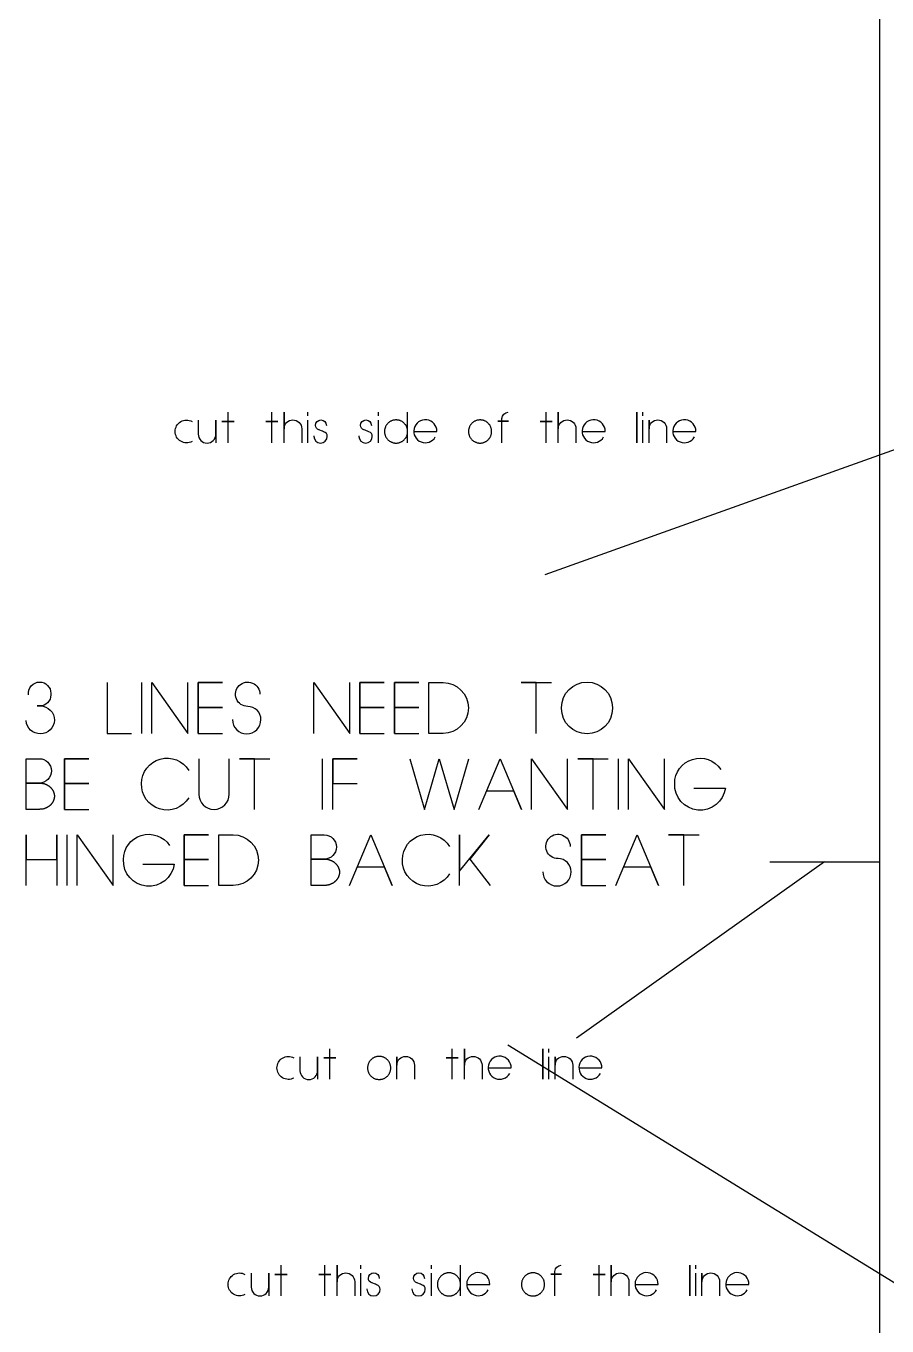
# Model space of a CAD drawing. Extents: x -841 to 6221, y -486 to 2945.
# Drawn here: x -841 to 7, y 352 to 1633 of the extents above; entities that cross this region are included whole.
import ezdxf

# ---------------------------------------------------------------- set-up
doc = ezdxf.new("R2010")
doc.units = 0
for name, color, linetype in [('DEFAULT_LAYER0', 1, 'CONTINUOUS'), ('T5_LOGOLAYER_2', 18, 'CONTINUOUS'), ('T5_LOGOLAYER_21', 18, 'CONTINUOUS')]:
    doc.layers.add(name, color=color, linetype=linetype)

msp = doc.modelspace()

# ---------------------------------------------------------------- linework, layer by layer
at = {"layer": 'DEFAULT_LAYER0'}
msp.add_lwpolyline([(0, 0), (1220, 0), (1220, 2440), (0, 2440)], close=True, dxfattribs=at)
at = {"layer": 'T5_LOGOLAYER_2'}
for points in [[(-677.6, 1223.5, -0.569347), (-694.2, 1233.4, -0.569347), (-677.6, 1243.3)], [(-671.5, 1244.5), (-671.5, 1230.7, 1), (-654.1, 1230.7), (-654.1, 1244.5), (-654.1, 1222.3)], [(-586.9, 1222.3), (-586.9, 1252.3), (-586.9, 1236.1, -1), (-569.5, 1236.1), (-569.5, 1222.3)], [(-547.9, 1233.1), (-549.1, 1233.7), (-550, 1234), (-551.5, 1234.6), (-552.4, 1234.9), (-552.7, 1234.9, -0.313298), (-556, 1239.4, -1), (-545.2, 1239.4)], [(-503.5, 1233.1), (-504.7, 1233.7), (-505.6, 1234), (-507.1, 1234.6), (-508, 1234.9), (-508.3, 1234.9, -0.313298), (-511.6, 1239.4, -1), (-500.8, 1239.4)], [(-458.5, 1233.4), (-436.3, 1233.4, 0.90232), (-458.8, 1236.2, 0.862347), (-437.8, 1228)], [(-372.1, 1222.3), (-372.1, 1243.6), (-376.3, 1243.6), (-365.8, 1243.6), (-372.1, 1243.6), (-372.1, 1246.3, -0.413333), (-366.1, 1252.3)], [(-316.6, 1222.3), (-316.6, 1252.3), (-316.6, 1236.1, -1), (-299.2, 1236.1), (-299.2, 1222.3)], [(-292.6, 1233.4), (-270.4, 1233.4, 0.90232), (-292.9, 1236.2, 0.862347), (-271.9, 1228)], [(-227.2, 1222.3), (-227.2, 1244.5), (-227.2, 1236.1, -1), (-209.8, 1236.1), (-209.8, 1222.3)], [(-203.2, 1233.4), (-181, 1233.4, 0.90232), (-203.5, 1236.2, 0.862347), (-182.5, 1228)], [(-557.5, 1229.2), (-557.5, 1228.6, 1), (-544.3, 1228.6, 0.329104), (-547.6, 1233.1)], [(-513.1, 1229.2), (-513.1, 1228.6, 1), (-499.9, 1228.6, 0.329104), (-503.2, 1233.1)], [(-838.7, 973.8, -0.454849), (-827.7, 986.4, -0.411435), (-816.7, 975.3), (-816.7, 973.8, -0.412121), (-827.7, 962.8), (-830.2, 962.8), (-827.2, 962.8, -0.414286), (-813.2, 948.8, -0.946269), (-841.2, 948.3)], [(-637.7, 949.3, 1), (-609.7, 949.3, 0.415385), (-622.7, 962.3, -0.668438), (-631.2, 982.8, -0.668438), (-610.7, 974.3)], [(-680.8, 872.3, -0.77786), (-727.3, 886.3, -0.756443), (-680.8, 899.3)], [(-670.9, 910.8), (-670.9, 875.8, 1), (-640.9, 875.8), (-640.9, 910.8)], [(-182.9, 881.8), (-151.9, 881.8, -0.955296), (-201.9, 886.3, -0.741566), (-156.4, 900.3)], [(-726.2, 806.8), (-695.2, 806.8, -0.955296), (-745.2, 811.3, -0.741566), (-699.7, 825.3)], [(-423.8, 797.3, -0.77786), (-470.3, 811.3, -0.756443), (-423.8, 824.3)], [(-331.9, 799.3, 1), (-303.9, 799.3, 0.415385), (-316.9, 812.3, -0.668438), (-325.4, 832.8, -0.668438), (-304.9, 824.3)], [(-577.2, 596, -0.569347), (-593.9, 605.9, -0.569347), (-577.2, 615.8)], [(-571.2, 617), (-571.2, 603.2, 1), (-553.8, 603.2), (-553.8, 617), (-553.8, 594.8)], [(-475.8, 594.8), (-475.8, 617), (-475.8, 608.6, -1), (-458.4, 608.6), (-458.4, 594.8)], [(-409.2, 594.8), (-409.2, 624.8), (-409.2, 608.6, -1), (-391.8, 608.6), (-391.8, 594.8)], [(-385.2, 605.9), (-363, 605.9, 0.90232), (-385.4, 608.7, 0.862347), (-364.5, 600.5)], [(-319.8, 594.8), (-319.8, 617), (-319.8, 608.6, -1), (-302.4, 608.6), (-302.4, 594.8)], [(-295.8, 605.9), (-273.6, 605.9, 0.90232), (-296, 608.7, 0.862347), (-275.1, 600.5)], [(-534.7, 381.4), (-534.7, 411.4), (-534.7, 395.2, -1), (-517.3, 395.2), (-517.3, 381.4)], [(-319.9, 381.4), (-319.9, 402.7), (-324.1, 402.7), (-313.6, 402.7), (-319.9, 402.7), (-319.9, 405.4, -0.413333), (-313.9, 411.4)], [(-264.4, 381.4), (-264.4, 411.4), (-264.4, 395.2, -1), (-247, 395.2), (-247, 381.4)], [(-625.4, 382.6, -0.569347), (-642.1, 392.5, -0.569347), (-625.4, 402.4)], [(-619.3, 403.6), (-619.3, 389.8, 1), (-601.9, 389.8), (-601.9, 403.6), (-601.9, 381.4)], [(-495.7, 392.2), (-496.9, 392.8), (-497.8, 393.1), (-499.3, 393.7), (-500.2, 394), (-500.5, 394, -0.313298), (-503.8, 398.5, -1), (-493, 398.5)], [(-451.3, 392.2), (-452.5, 392.8), (-453.4, 393.1), (-454.9, 393.7), (-455.8, 394), (-456.1, 394, -0.313298), (-459.4, 398.5, -1), (-448.6, 398.5)], [(-406.3, 392.5), (-384.1, 392.5, 0.90232), (-406.6, 395.3, 0.862347), (-385.6, 387.1)], [(-240.4, 392.5), (-218.2, 392.5, 0.90232), (-240.7, 395.3, 0.862347), (-219.7, 387.1)], [(-175, 381.4), (-175, 403.6), (-175, 395.2, -1), (-157.6, 395.2), (-157.6, 381.4)], [(-151, 392.5), (-128.8, 392.5, 0.90232), (-151.3, 395.3, 0.862347), (-130.3, 387.1)], [(-505.3, 388.3), (-505.3, 387.7, 1), (-492.1, 387.7, 0.329104), (-495.4, 392.2)], [(-460.9, 388.3), (-460.9, 387.7, 1), (-447.7, 387.7, 0.329104), (-451, 392.2)]]:
    msp.add_lwpolyline(points, format="xyb", dxfattribs=at)
for points in [[(-642.1, 1222.3), (-642.1, 1243.3), (-648.1, 1243.3), (-636.1, 1243.3), (-642.1, 1243.3), (-642.1, 1252.3)], [(-598.9, 1222.3), (-598.9, 1243.3), (-604.9, 1243.3), (-592.9, 1243.3), (-598.9, 1243.3), (-598.9, 1252.3)], [(-563.5, 1248.7), (-563.5, 1252.3)], [(-563.5, 1222.3), (-563.5, 1244.5)], [(-493.9, 1248.7), (-493.9, 1252.3)], [(-493.9, 1222.3), (-493.9, 1244.5)], [(-465.1, 1222.3), (-465.1, 1233.4), (-465.1, 1234), (-465.2, 1234.5), (-465.2, 1235.1), (-465.3, 1235.7), (-465.5, 1236.2), (-465.6, 1236.8), (-465.8, 1237.3), (-466, 1237.8), (-466.2, 1238.3), (-466.5, 1238.8), (-466.7, 1239.3), (-467, 1239.8), (-467.4, 1240.2), (-467.7, 1240.6), (-468.1, 1241), (-468.4, 1241.4), (-468.8, 1241.8), (-469.2, 1242.2), (-469.7, 1242.5), (-470.1, 1242.8), (-470.6, 1243.1), (-471.1, 1243.4), (-471.5, 1243.7), (-472.1, 1243.9), (-472.6, 1244.1), (-473.1, 1244.3), (-473.6, 1244.4), (-474.2, 1244.5), (-474.8, 1244.6), (-475.3, 1244.7), (-475.9, 1244.8), (-476.5, 1244.8), (-477.1, 1244.8), (-477.7, 1244.7), (-478.2, 1244.6), (-478.8, 1244.5), (-479.3, 1244.4), (-479.9, 1244.3), (-480.4, 1244.1), (-480.9, 1243.9), (-481.4, 1243.7), (-481.9, 1243.4), (-482.4, 1243.1), (-482.9, 1242.8), (-483.3, 1242.5), (-483.7, 1242.2), (-484.2, 1241.8), (-484.6, 1241.4), (-484.9, 1241), (-485.3, 1240.6), (-485.6, 1240.2), (-485.9, 1239.8), (-486.2, 1239.3), (-486.5, 1238.8), (-486.8, 1238.3), (-487, 1237.8), (-487.2, 1237.3), (-487.4, 1236.8), (-487.5, 1236.2), (-487.7, 1235.7), (-487.8, 1235.1), (-487.8, 1234.5), (-487.9, 1234), (-487.9, 1233.4), (-487.9, 1232.8), (-487.8, 1232.2), (-487.8, 1231.6), (-487.7, 1231.1), (-487.5, 1230.5), (-487.4, 1230), (-487.2, 1229.5), (-487, 1228.9), (-486.8, 1228.4), (-486.5, 1227.9), (-486.2, 1227.5), (-485.9, 1227), (-485.6, 1226.6), (-485.3, 1226.1), (-484.9, 1225.7), (-484.6, 1225.3), (-484.2, 1224.9), (-483.7, 1224.6), (-483.3, 1224.2), (-482.9, 1223.9), (-482.4, 1223.6), (-481.9, 1223.4), (-481.4, 1223.1), (-480.9, 1222.9), (-480.4, 1222.7), (-479.9, 1222.5), (-479.3, 1222.3), (-478.8, 1222.2), (-478.2, 1222.1), (-477.7, 1222), (-477.1, 1222), (-476.5, 1222), (-475.9, 1222), (-475.3, 1222), (-474.8, 1222.1), (-474.2, 1222.2), (-473.6, 1222.3), (-473.1, 1222.5), (-472.6, 1222.7), (-472.1, 1222.9), (-471.5, 1223.1), (-471.1, 1223.4), (-470.6, 1223.6), (-470.1, 1223.9), (-469.7, 1224.2), (-469.2, 1224.6), (-468.8, 1224.9), (-468.4, 1225.3), (-468.1, 1225.7), (-467.7, 1226.1), (-467.4, 1226.6), (-467, 1227), (-466.7, 1227.5), (-466.5, 1227.9), (-466.2, 1228.4), (-466, 1228.9), (-465.8, 1229.5), (-465.6, 1230), (-465.5, 1230.5), (-465.3, 1231.1), (-465.2, 1231.6), (-465.2, 1232.2), (-465.1, 1232.8), (-465.1, 1233.4), (-465.1, 1252.3)], [(-328.6, 1222.3), (-328.6, 1243.3), (-334.6, 1243.3), (-322.6, 1243.3), (-328.6, 1243.3), (-328.6, 1252.3)], [(106.5, 1248.1), (-329.8, 1092.1)], [(-233.2, 1248.7), (-233.2, 1252.3)], [(-233.2, 1222.3), (-233.2, 1244.5)], [(-761.2, 985.8), (-761.2, 935.8), (-737.2, 935.8)], [(-727.2, 935.8), (-727.2, 985.8)], [(-717.2, 935.8), (-717.2, 985.8), (-681.7, 935.8), (-681.7, 985.8)], [(-671.7, 935.8), (-671.7, 985.8), (-647.7, 985.8), (-671.7, 985.8), (-671.7, 961.3), (-647.7, 961.3), (-671.7, 961.3), (-671.7, 935.8), (-647.7, 935.8)], [(-557.7, 935.8), (-557.7, 985.8), (-522.2, 935.8), (-522.2, 985.8)], [(-512.2, 935.8), (-512.2, 985.8), (-488.2, 985.8), (-512.2, 985.8), (-512.2, 961.3), (-488.2, 961.3), (-512.2, 961.3), (-512.2, 935.8), (-488.2, 935.8)], [(-478.2, 935.8), (-478.2, 985.8), (-454.2, 985.8), (-478.2, 985.8), (-478.2, 961.3), (-454.2, 961.3), (-478.2, 961.3), (-478.2, 935.8), (-454.2, 935.8)], [(-338.3, 935.8), (-338.3, 985.8), (-353.3, 985.8), (-323.3, 985.8)], [(-803.3, 860.8), (-803.3, 910.8), (-779.3, 910.8), (-803.3, 910.8), (-803.3, 886.3), (-779.3, 886.3), (-803.3, 886.3), (-803.3, 860.8), (-779.3, 860.8)], [(-615.9, 860.8), (-615.9, 910.8), (-630.9, 910.8), (-600.9, 910.8)], [(-548.9, 860.8), (-548.9, 910.8)], [(-538.9, 860.8), (-538.9, 910.8), (-514.9, 910.8), (-538.9, 910.8), (-538.9, 886.3), (-514.9, 886.3)], [(-462.9, 910.8), (-448.4, 860.8), (-433.9, 910.8), (-419.4, 860.8), (-404.9, 910.8)], [(-394.9, 860.8), (-373.9, 910.8), (-352.9, 860.8), (-360.4, 878.8), (-386.9, 878.8)], [(-342.9, 860.8), (-342.9, 910.8), (-307.4, 860.8), (-307.4, 910.8)], [(-282.4, 860.8), (-282.4, 910.8), (-297.4, 910.8), (-267.4, 910.8)], [(-257.4, 860.8), (-257.4, 910.8)], [(-247.4, 860.8), (-247.4, 910.8), (-211.9, 860.8), (-211.9, 910.8)], [(-841.2, 785.8), (-841.2, 835.8), (-841.2, 811.3), (-810.7, 811.3), (-810.7, 835.8), (-810.7, 785.8)], [(-800.7, 785.8), (-800.7, 835.8)], [(-790.7, 785.8), (-790.7, 835.8), (-755.2, 785.8), (-755.2, 835.8)], [(-685.2, 785.8), (-685.2, 835.8), (-661.2, 835.8), (-685.2, 835.8), (-685.2, 811.3), (-661.2, 811.3), (-685.2, 811.3), (-685.2, 785.8), (-661.2, 785.8)], [(-522.3, 785.8), (-501.3, 835.8), (-480.3, 785.8), (-487.8, 803.8), (-514.3, 803.8)], [(-413.9, 785.8), (-413.9, 835.8), (-413.9, 799.8), (-384.9, 835.8), (-403.9, 811.8), (-383.9, 785.8)], [(-293.9, 785.8), (-293.9, 835.8), (-269.9, 835.8), (-293.9, 835.8), (-293.9, 811.3), (-269.9, 811.3), (-293.9, 811.3), (-293.9, 785.8), (-269.9, 785.8)], [(-259.9, 785.8), (-238.9, 835.8), (-217.9, 785.8), (-225.4, 803.8), (-251.9, 803.8)], [(-192.9, 785.8), (-192.9, 835.8), (-207.9, 835.8), (-177.9, 835.8)], [(-54.1, 809.1), (-298.6, 635.4)], [(73.3, 358), (-366.4, 628.4)], [(-541.8, 594.8), (-541.8, 615.8), (-547.8, 615.8), (-535.8, 615.8), (-541.8, 615.8), (-541.8, 624.8)], [(-421.2, 594.8), (-421.2, 615.8), (-427.2, 615.8), (-415.2, 615.8), (-421.2, 615.8), (-421.2, 624.8)], [(-325.8, 621.2), (-325.8, 624.8)], [(-325.8, 594.8), (-325.8, 617)], [(-589.9, 381.4), (-589.9, 402.4), (-595.9, 402.4), (-583.9, 402.4), (-589.9, 402.4), (-589.9, 411.4)], [(-546.7, 381.4), (-546.7, 402.4), (-552.7, 402.4), (-540.7, 402.4), (-546.7, 402.4), (-546.7, 411.4)], [(-511.3, 407.8), (-511.3, 411.4)], [(-441.7, 407.8), (-441.7, 411.4)], [(-412.9, 381.4), (-412.9, 392.5), (-412.9, 393.1), (-413, 393.7), (-413.1, 394.2), (-413.2, 394.8), (-413.3, 395.4), (-413.4, 395.9), (-413.6, 396.4), (-413.8, 396.9), (-414.1, 397.5), (-414.3, 397.9), (-414.6, 398.4), (-414.9, 398.9), (-415.2, 399.3), (-415.5, 399.8), (-415.9, 400.2), (-416.3, 400.6), (-416.7, 400.9), (-417.1, 401.3), (-417.5, 401.6), (-418, 402), (-418.4, 402.3), (-418.9, 402.5), (-419.4, 402.8), (-419.9, 403), (-420.4, 403.2), (-420.9, 403.4), (-421.5, 403.5), (-422, 403.7), (-422.6, 403.8), (-423.2, 403.8), (-423.7, 403.9), (-424.3, 403.9), (-424.9, 403.9), (-425.5, 403.8), (-426.1, 403.8), (-426.6, 403.7), (-427.2, 403.5), (-427.7, 403.4), (-428.3, 403.2), (-428.8, 403), (-429.3, 402.8), (-429.8, 402.5), (-430.2, 402.3), (-430.7, 402), (-431.2, 401.6), (-431.6, 401.3), (-432, 400.9), (-432.4, 400.6), (-432.8, 400.2), (-433.1, 399.8), (-433.5, 399.3), (-433.8, 398.9), (-434.1, 398.4), (-434.4, 397.9), (-434.6, 397.5), (-434.8, 396.9), (-435, 396.4), (-435.2, 395.9), (-435.4, 395.4), (-435.5, 394.8), (-435.6, 394.2), (-435.7, 393.7), (-435.7, 393.1), (-435.7, 392.5), (-435.7, 391.9), (-435.7, 391.3), (-435.6, 390.8), (-435.5, 390.2), (-435.4, 389.7), (-435.2, 389.1), (-435, 388.6), (-434.8, 388.1), (-434.6, 387.6), (-434.4, 387.1), (-434.1, 386.6), (-433.8, 386.1), (-433.5, 385.7), (-433.1, 385.3), (-432.8, 384.8), (-432.4, 384.4), (-432, 384.1), (-431.6, 383.7), (-431.2, 383.4), (-430.7, 383.1), (-430.2, 382.8), (-429.8, 382.5), (-429.3, 382.2), (-428.8, 382), (-428.3, 381.8), (-427.7, 381.6), (-427.2, 381.5), (-426.6, 381.3), (-426.1, 381.2), (-425.5, 381.2), (-424.9, 381.1), (-424.3, 381.1), (-423.7, 381.1), (-423.2, 381.2), (-422.6, 381.2), (-422, 381.3), (-421.5, 381.5), (-420.9, 381.6), (-420.4, 381.8), (-419.9, 382), (-419.4, 382.2), (-418.9, 382.5), (-418.4, 382.8), (-418, 383.1), (-417.5, 383.4), (-417.1, 383.7), (-416.7, 384.1), (-416.3, 384.4), (-415.9, 384.8), (-415.5, 385.3), (-415.2, 385.7), (-414.9, 386.1), (-414.6, 386.6), (-414.3, 387.1), (-414.1, 387.6), (-413.8, 388.1), (-413.6, 388.6), (-413.4, 389.1), (-413.3, 389.7), (-413.2, 390.2), (-413.1, 390.8), (-413, 391.3), (-412.9, 391.9), (-412.9, 392.5), (-412.9, 411.4)], [(-276.4, 381.4), (-276.4, 402.4), (-282.4, 402.4), (-270.4, 402.4), (-276.4, 402.4), (-276.4, 411.4)], [(-181, 407.8), (-181, 411.4)], [(-511.3, 381.4), (-511.3, 403.6)], [(-441.7, 381.4), (-441.7, 403.6)], [(-181, 381.4), (-181, 403.6)]]:
    msp.add_lwpolyline(points, dxfattribs=at)
for points in [[(-393.7, 1222), (-393.1, 1222), (-392.5, 1222), (-392, 1222.1), (-391.4, 1222.2), (-390.8, 1222.3), (-390.3, 1222.5), (-389.8, 1222.7), (-389.3, 1222.9), (-388.7, 1223.1), (-388.3, 1223.4), (-387.8, 1223.6), (-387.3, 1223.9), (-386.9, 1224.2), (-386.4, 1224.6), (-386, 1224.9), (-385.6, 1225.3), (-385.3, 1225.7), (-384.9, 1226.1), (-384.6, 1226.6), (-384.2, 1227), (-383.9, 1227.5), (-383.7, 1227.9), (-383.4, 1228.4), (-383.2, 1228.9), (-383, 1229.5), (-382.8, 1230), (-382.7, 1230.5), (-382.5, 1231.1), (-382.4, 1231.6), (-382.4, 1232.2), (-382.3, 1232.8), (-382.3, 1233.4), (-382.3, 1234), (-382.4, 1234.5), (-382.4, 1235.1), (-382.5, 1235.7), (-382.7, 1236.2), (-382.8, 1236.8), (-383, 1237.3), (-383.2, 1237.8), (-383.4, 1238.3), (-383.7, 1238.8), (-383.9, 1239.3), (-384.2, 1239.8), (-384.6, 1240.2), (-384.9, 1240.6), (-385.3, 1241), (-385.6, 1241.4), (-386, 1241.8), (-386.4, 1242.2), (-386.9, 1242.5), (-387.3, 1242.8), (-387.8, 1243.1), (-388.3, 1243.4), (-388.7, 1243.7), (-389.3, 1243.9), (-389.8, 1244.1), (-390.3, 1244.3), (-390.8, 1244.4), (-391.4, 1244.5), (-392, 1244.6), (-392.5, 1244.7), (-393.1, 1244.8), (-393.7, 1244.8), (-394.3, 1244.8), (-394.9, 1244.7), (-395.4, 1244.6), (-396, 1244.5), (-396.5, 1244.4), (-397.1, 1244.3), (-397.6, 1244.1), (-398.1, 1243.9), (-398.6, 1243.7), (-399.1, 1243.4), (-399.6, 1243.1), (-400.1, 1242.8), (-400.5, 1242.5), (-400.9, 1242.2), (-401.4, 1241.8), (-401.8, 1241.4), (-402.1, 1241), (-402.5, 1240.6), (-402.8, 1240.2), (-403.1, 1239.8), (-403.4, 1239.3), (-403.7, 1238.8), (-404, 1238.3), (-404.2, 1237.8), (-404.4, 1237.3), (-404.6, 1236.8), (-404.7, 1236.2), (-404.9, 1235.7), (-405, 1235.1), (-405, 1234.5), (-405.1, 1234), (-405.1, 1233.4), (-405.1, 1232.8), (-405, 1232.2), (-405, 1231.6), (-404.9, 1231.1), (-404.7, 1230.5), (-404.6, 1230), (-404.4, 1229.5), (-404.2, 1228.9), (-404, 1228.4), (-403.7, 1227.9), (-403.4, 1227.5), (-403.1, 1227), (-402.8, 1226.6), (-402.5, 1226.1), (-402.1, 1225.7), (-401.8, 1225.3), (-401.4, 1224.9), (-400.9, 1224.6), (-400.5, 1224.2), (-400.1, 1223.9), (-399.6, 1223.6), (-399.1, 1223.4), (-398.6, 1223.1), (-398.1, 1222.9), (-397.6, 1222.7), (-397.1, 1222.5), (-396.5, 1222.3), (-396, 1222.2), (-395.4, 1222.1), (-394.9, 1222), (-394.3, 1222)], [(-239.2, 1222.3), (-239.2, 1252.3)], [(-493.2, 594.5), (-492.6, 594.5), (-492, 594.6), (-491.4, 594.7), (-490.9, 594.8), (-490.3, 594.9), (-489.8, 595), (-489.2, 595.2), (-488.7, 595.4), (-488.2, 595.6), (-487.7, 595.9), (-487.2, 596.2), (-486.8, 596.5), (-486.3, 596.8), (-485.9, 597.1), (-485.5, 597.5), (-485.1, 597.9), (-484.7, 598.3), (-484.4, 598.7), (-484, 599.1), (-483.7, 599.6), (-483.4, 600), (-483.1, 600.5), (-482.9, 601), (-482.7, 601.5), (-482.4, 602), (-482.3, 602.5), (-482.1, 603.1), (-482, 603.6), (-481.9, 604.2), (-481.8, 604.8), (-481.8, 605.3), (-481.8, 605.9), (-481.8, 606.5), (-481.8, 607.1), (-481.9, 607.7), (-482, 608.2), (-482.1, 608.8), (-482.3, 609.3), (-482.4, 609.8), (-482.7, 610.4), (-482.9, 610.9), (-483.1, 611.4), (-483.4, 611.8), (-483.7, 612.3), (-484, 612.7), (-484.4, 613.2), (-484.7, 613.6), (-485.1, 614), (-485.5, 614.4), (-485.9, 614.7), (-486.3, 615.1), (-486.8, 615.4), (-487.2, 615.7), (-487.7, 615.9), (-488.2, 616.2), (-488.7, 616.4), (-489.2, 616.6), (-489.8, 616.8), (-490.3, 617), (-490.9, 617.1), (-491.4, 617.2), (-492, 617.3), (-492.6, 617.3), (-493.2, 617.3), (-493.7, 617.3), (-494.3, 617.3), (-494.9, 617.2), (-495.5, 617.1), (-496, 617), (-496.5, 616.8), (-497.1, 616.6), (-497.6, 616.4), (-498.1, 616.2), (-498.6, 615.9), (-499.1, 615.7), (-499.5, 615.4), (-500, 615.1), (-500.4, 614.7), (-500.8, 614.4), (-501.2, 614), (-501.6, 613.6), (-502, 613.2), (-502.3, 612.7), (-502.6, 612.3), (-502.9, 611.8), (-503.2, 611.4), (-503.4, 610.9), (-503.7, 610.4), (-503.9, 609.8), (-504, 609.3), (-504.2, 608.8), (-504.3, 608.2), (-504.4, 607.7), (-504.5, 607.1), (-504.5, 606.5), (-504.6, 605.9), (-504.5, 605.3), (-504.5, 604.8), (-504.4, 604.2), (-504.3, 603.6), (-504.2, 603.1), (-504, 602.5), (-503.9, 602), (-503.7, 601.5), (-503.4, 601), (-503.2, 600.5), (-502.9, 600), (-502.6, 599.6), (-502.3, 599.1), (-502, 598.7), (-501.6, 598.3), (-501.2, 597.9), (-500.8, 597.5), (-500.4, 597.1), (-500, 596.8), (-499.5, 596.5), (-499.1, 596.2), (-498.6, 595.9), (-498.1, 595.6), (-497.6, 595.4), (-497.1, 595.2), (-496.5, 595), (-496, 594.9), (-495.5, 594.8), (-494.9, 594.7), (-494.3, 594.6), (-493.7, 594.5)], [(-331.8, 594.8), (-331.8, 624.8)], [(-187, 381.4), (-187, 411.4)], [(-341.5, 381.1), (-340.9, 381.1), (-340.4, 381.2), (-339.8, 381.2), (-339.2, 381.3), (-338.7, 381.5), (-338.1, 381.6), (-337.6, 381.8), (-337.1, 382), (-336.6, 382.2), (-336.1, 382.5), (-335.6, 382.8), (-335.2, 383.1), (-334.7, 383.4), (-334.3, 383.7), (-333.9, 384.1), (-333.5, 384.4), (-333.1, 384.8), (-332.7, 385.3), (-332.4, 385.7), (-332.1, 386.1), (-331.8, 386.6), (-331.5, 387.1), (-331.3, 387.6), (-331, 388.1), (-330.8, 388.6), (-330.6, 389.1), (-330.5, 389.7), (-330.4, 390.2), (-330.3, 390.8), (-330.2, 391.3), (-330.1, 391.9), (-330.1, 392.5), (-330.1, 393.1), (-330.2, 393.7), (-330.3, 394.2), (-330.4, 394.8), (-330.5, 395.4), (-330.6, 395.9), (-330.8, 396.4), (-331, 396.9), (-331.3, 397.5), (-331.5, 397.9), (-331.8, 398.4), (-332.1, 398.9), (-332.4, 399.3), (-332.7, 399.8), (-333.1, 400.2), (-333.5, 400.6), (-333.9, 400.9), (-334.3, 401.3), (-334.7, 401.6), (-335.2, 402), (-335.6, 402.3), (-336.1, 402.5), (-336.6, 402.8), (-337.1, 403), (-337.6, 403.2), (-338.1, 403.4), (-338.7, 403.5), (-339.2, 403.7), (-339.8, 403.8), (-340.4, 403.8), (-340.9, 403.9), (-341.5, 403.9), (-342.1, 403.9), (-342.7, 403.8), (-343.3, 403.8), (-343.8, 403.7), (-344.4, 403.5), (-344.9, 403.4), (-345.5, 403.2), (-346, 403), (-346.5, 402.8), (-347, 402.5), (-347.4, 402.3), (-347.9, 402), (-348.4, 401.6), (-348.8, 401.3), (-349.2, 400.9), (-349.6, 400.6), (-350, 400.2), (-350.3, 399.8), (-350.7, 399.3), (-351, 398.9), (-351.3, 398.4), (-351.6, 397.9), (-351.8, 397.5), (-352, 396.9), (-352.2, 396.4), (-352.4, 395.9), (-352.6, 395.4), (-352.7, 394.8), (-352.8, 394.2), (-352.9, 393.7), (-352.9, 393.1), (-352.9, 392.5), (-352.9, 391.9), (-352.9, 391.3), (-352.8, 390.8), (-352.7, 390.2), (-352.6, 389.7), (-352.4, 389.1), (-352.2, 388.6), (-352, 388.1), (-351.8, 387.6), (-351.6, 387.1), (-351.3, 386.6), (-351, 386.1), (-350.7, 385.7), (-350.3, 385.3), (-350, 384.8), (-349.6, 384.4), (-349.2, 384.1), (-348.8, 383.7), (-348.4, 383.4), (-347.9, 383.1), (-347.4, 382.8), (-347, 382.5), (-346.5, 382.2), (-346, 382), (-345.5, 381.8), (-344.9, 381.6), (-344.4, 381.5), (-343.8, 381.3), (-343.3, 381.2), (-342.7, 381.2), (-342.1, 381.1)]]:
    msp.add_lwpolyline(points, close=True, dxfattribs=at)
for points in [[(-444.2, 935.8), (-444.2, 985.8), (-430.2, 985.8, -1), (-430.2, 935.8)], [(-263.3, 960.3, -1), (-313.3, 960.3), (-313.3, 961.3, -1), (-263.3, 961.3)], [(-841.2, 860.8), (-841.2, 910.8), (-828.2, 910.8, -1), (-828.2, 886.8), (-841.2, 886.8), (-828.2, 886.8), (-827.8, 886.8), (-827.5, 886.8), (-827.1, 886.8), (-826.7, 886.8), (-826.3, 886.7), (-826, 886.7), (-825.6, 886.6), (-825.2, 886.6), (-824.9, 886.5), (-824.5, 886.4), (-824.1, 886.3), (-823.8, 886.3), (-823.4, 886.2), (-823.1, 886), (-822.8, 885.9), (-822.4, 885.8), (-822.1, 885.7), (-821.8, 885.6), (-821.4, 885.4), (-821.1, 885.3), (-820.8, 885.1), (-820.5, 885), (-820.2, 884.8), (-819.9, 884.6), (-819.6, 884.4), (-819.3, 884.3), (-819, 884.1), (-818.7, 883.9), (-818.5, 883.7), (-818.2, 883.5), (-817.9, 883.2), (-817.7, 883), (-817.4, 882.8), (-817.2, 882.6), (-816.9, 882.3), (-816.7, 882.1), (-816.5, 881.9), (-816.3, 881.6), (-816, 881.4), (-815.8, 881.1), (-815.6, 880.8), (-815.5, 880.6), (-815.3, 880.3), (-815.1, 880), (-814.9, 879.8), (-814.8, 879.5), (-814.6, 879.2), (-814.5, 878.9), (-814.3, 878.6), (-814.2, 878.3), (-814.1, 878), (-814, 877.7), (-813.9, 877.4), (-813.8, 877.1), (-813.7, 876.8), (-813.6, 876.5), (-813.5, 876.1), (-813.5, 875.8), (-813.4, 875.5), (-813.4, 875.2), (-813.3, 874.8), (-813.3, 874.5), (-813.3, 874.2), (-813.3, 873.8), (-813.3, 873.5), (-813.3, 873.2), (-813.3, 872.8), (-813.4, 872.5), (-813.4, 872.2), (-813.5, 871.9), (-813.5, 871.5), (-813.6, 871.2), (-813.7, 870.9), (-813.8, 870.6), (-813.9, 870.3), (-814, 870), (-814.1, 869.7), (-814.2, 869.4), (-814.3, 869.1), (-814.5, 868.8), (-814.6, 868.5), (-814.8, 868.2), (-814.9, 867.9), (-815.1, 867.6), (-815.3, 867.4), (-815.5, 867.1), (-815.6, 866.8), (-815.8, 866.6), (-816, 866.3), (-816.3, 866.1), (-816.5, 865.8), (-816.7, 865.6), (-816.9, 865.3), (-817.2, 865.1), (-817.4, 864.9), (-817.7, 864.6), (-817.9, 864.4), (-818.2, 864.2), (-818.5, 864), (-818.7, 863.8), (-819, 863.6), (-819.3, 863.4), (-819.6, 863.2), (-819.9, 863.1), (-820.2, 862.9), (-820.5, 862.7), (-820.8, 862.6), (-821.1, 862.4), (-821.4, 862.3), (-821.8, 862.1), (-822.1, 862), (-822.4, 861.9), (-822.8, 861.7), (-823.1, 861.6), (-823.4, 861.5), (-823.8, 861.4), (-824.1, 861.3), (-824.5, 861.2), (-824.9, 861.2), (-825.2, 861.1), (-825.6, 861), (-826, 861), (-826.3, 860.9), (-826.7, 860.9), (-827.1, 860.9), (-827.5, 860.9), (-827.8, 860.8), (-828.2, 860.8)], [(-651.2, 785.8), (-651.2, 835.8), (-637.2, 835.8, -1), (-637.2, 785.8)], [(-560.3, 785.8), (-560.3, 835.8), (-547.3, 835.8, -1), (-547.3, 811.8), (-560.3, 811.8), (-547.3, 811.8), (-546.9, 811.8), (-546.5, 811.8), (-546.1, 811.8), (-545.7, 811.8), (-545.4, 811.7), (-545, 811.7), (-544.6, 811.6), (-544.2, 811.6), (-543.9, 811.5), (-543.5, 811.4), (-543.2, 811.3), (-542.8, 811.3), (-542.5, 811.2), (-542.1, 811), (-541.8, 810.9), (-541.4, 810.8), (-541.1, 810.7), (-540.8, 810.6), (-540.5, 810.4), (-540.1, 810.3), (-539.8, 810.1), (-539.5, 810), (-539.2, 809.8), (-538.9, 809.6), (-538.6, 809.4), (-538.3, 809.3), (-538, 809.1), (-537.8, 808.9), (-537.5, 808.7), (-537.2, 808.5), (-537, 808.2), (-536.7, 808), (-536.4, 807.8), (-536.2, 807.6), (-536, 807.3), (-535.7, 807.1), (-535.5, 806.9), (-535.3, 806.6), (-535.1, 806.4), (-534.9, 806.1), (-534.7, 805.8), (-534.5, 805.6), (-534.3, 805.3), (-534.1, 805), (-534, 804.8), (-533.8, 804.5), (-533.6, 804.2), (-533.5, 803.9), (-533.4, 803.6), (-533.2, 803.3), (-533.1, 803), (-533, 802.7), (-532.9, 802.4), (-532.8, 802.1), (-532.7, 801.8), (-532.6, 801.5), (-532.6, 801.1), (-532.5, 800.8), (-532.4, 800.5), (-532.4, 800.2), (-532.4, 799.8), (-532.3, 799.5), (-532.3, 799.2), (-532.3, 798.8), (-532.3, 798.5), (-532.3, 798.2), (-532.4, 797.8), (-532.4, 797.5), (-532.4, 797.2), (-532.5, 796.9), (-532.6, 796.5), (-532.6, 796.2), (-532.7, 795.9), (-532.8, 795.6), (-532.9, 795.3), (-533, 795), (-533.1, 794.7), (-533.2, 794.4), (-533.4, 794.1), (-533.5, 793.8), (-533.6, 793.5), (-533.8, 793.2), (-534, 792.9), (-534.1, 792.6), (-534.3, 792.4), (-534.5, 792.1), (-534.7, 791.8), (-534.9, 791.6), (-535.1, 791.3), (-535.3, 791.1), (-535.5, 790.8), (-535.7, 790.6), (-536, 790.3), (-536.2, 790.1), (-536.4, 789.9), (-536.7, 789.6), (-537, 789.4), (-537.2, 789.2), (-537.5, 789), (-537.8, 788.8), (-538, 788.6), (-538.3, 788.4), (-538.6, 788.2), (-538.9, 788.1), (-539.2, 787.9), (-539.5, 787.7), (-539.8, 787.6), (-540.1, 787.4), (-540.5, 787.3), (-540.8, 787.1), (-541.1, 787), (-541.4, 786.9), (-541.8, 786.7), (-542.1, 786.6), (-542.5, 786.5), (-542.8, 786.4), (-543.2, 786.3), (-543.5, 786.2), (-543.9, 786.2), (-544.2, 786.1), (-544.6, 786), (-545, 786), (-545.4, 785.9), (-545.7, 785.9), (-546.1, 785.9), (-546.5, 785.9), (-546.9, 785.8), (-547.3, 785.8)]]:
    msp.add_lwpolyline(points, format="xyb", close=True, dxfattribs=at)
at = {"layer": 'T5_LOGOLAYER_21'}
for points in [[(-838.7, 973.8, -0.454849), (-827.7, 986.4, -0.411435), (-816.7, 975.3), (-816.7, 973.8, -0.412121), (-827.7, 962.8), (-830.2, 962.8), (-827.2, 962.8, -0.414286), (-813.2, 948.8, -0.946269), (-841.2, 948.3)], [(-637.7, 949.3, 1), (-609.7, 949.3, 0.415385), (-622.7, 962.3, -0.668438), (-631.2, 982.8, -0.668438), (-610.7, 974.3)], [(-680.8, 872.3, -0.77786), (-727.3, 886.3, -0.756443), (-680.8, 899.3)], [(-670.9, 910.8), (-670.9, 875.8, 1), (-640.9, 875.8), (-640.9, 910.8)], [(-182.9, 881.8), (-151.9, 881.8, -0.955296), (-201.9, 886.3, -0.741566), (-156.4, 900.3)], [(-726.2, 806.8), (-695.2, 806.8, -0.955296), (-745.2, 811.3, -0.741566), (-699.7, 825.3)], [(-423.8, 797.3, -0.77786), (-470.3, 811.3, -0.756443), (-423.8, 824.3)], [(-331.9, 799.3, 1), (-303.9, 799.3, 0.415385), (-316.9, 812.3, -0.668438), (-325.4, 832.8, -0.668438), (-304.9, 824.3)]]:
    msp.add_lwpolyline(points, format="xyb", dxfattribs=at)
for points in [[(-761.2, 985.8), (-761.2, 935.8), (-737.2, 935.8)], [(-727.2, 935.8), (-727.2, 985.8)], [(-717.2, 935.8), (-717.2, 985.8), (-681.7, 935.8), (-681.7, 985.8)], [(-671.7, 935.8), (-671.7, 985.8), (-647.7, 985.8), (-671.7, 985.8), (-671.7, 961.3), (-647.7, 961.3), (-671.7, 961.3), (-671.7, 935.8), (-647.7, 935.8)], [(-557.7, 935.8), (-557.7, 985.8), (-522.2, 935.8), (-522.2, 985.8)], [(-512.2, 935.8), (-512.2, 985.8), (-488.2, 985.8), (-512.2, 985.8), (-512.2, 961.3), (-488.2, 961.3), (-512.2, 961.3), (-512.2, 935.8), (-488.2, 935.8)], [(-478.2, 935.8), (-478.2, 985.8), (-454.2, 985.8), (-478.2, 985.8), (-478.2, 961.3), (-454.2, 961.3), (-478.2, 961.3), (-478.2, 935.8), (-454.2, 935.8)], [(-338.3, 935.8), (-338.3, 985.8), (-353.3, 985.8), (-323.3, 985.8)], [(-803.3, 860.8), (-803.3, 910.8), (-779.3, 910.8), (-803.3, 910.8), (-803.3, 886.3), (-779.3, 886.3), (-803.3, 886.3), (-803.3, 860.8), (-779.3, 860.8)], [(-615.9, 860.8), (-615.9, 910.8), (-630.9, 910.8), (-600.9, 910.8)], [(-548.9, 860.8), (-548.9, 910.8)], [(-538.9, 860.8), (-538.9, 910.8), (-514.9, 910.8), (-538.9, 910.8), (-538.9, 886.3), (-514.9, 886.3)], [(-462.9, 910.8), (-448.4, 860.8), (-433.9, 910.8), (-419.4, 860.8), (-404.9, 910.8)], [(-394.9, 860.8), (-373.9, 910.8), (-352.9, 860.8), (-360.4, 878.8), (-386.9, 878.8)], [(-342.9, 860.8), (-342.9, 910.8), (-307.4, 860.8), (-307.4, 910.8)], [(-282.4, 860.8), (-282.4, 910.8), (-297.4, 910.8), (-267.4, 910.8)], [(-257.4, 860.8), (-257.4, 910.8)], [(-247.4, 860.8), (-247.4, 910.8), (-211.9, 860.8), (-211.9, 910.8)], [(-841.2, 785.8), (-841.2, 835.8), (-841.2, 811.3), (-810.7, 811.3), (-810.7, 835.8), (-810.7, 785.8)], [(-800.7, 785.8), (-800.7, 835.8)], [(-790.7, 785.8), (-790.7, 835.8), (-755.2, 785.8), (-755.2, 835.8)], [(-685.2, 785.8), (-685.2, 835.8), (-661.2, 835.8), (-685.2, 835.8), (-685.2, 811.3), (-661.2, 811.3), (-685.2, 811.3), (-685.2, 785.8), (-661.2, 785.8)], [(-522.3, 785.8), (-501.3, 835.8), (-480.3, 785.8), (-487.8, 803.8), (-514.3, 803.8)], [(-413.9, 785.8), (-413.9, 835.8), (-413.9, 799.8), (-384.9, 835.8), (-403.9, 811.8), (-383.9, 785.8)], [(-293.9, 785.8), (-293.9, 835.8), (-269.9, 835.8), (-293.9, 835.8), (-293.9, 811.3), (-269.9, 811.3), (-293.9, 811.3), (-293.9, 785.8), (-269.9, 785.8)], [(-259.9, 785.8), (-238.9, 835.8), (-217.9, 785.8), (-225.4, 803.8), (-251.9, 803.8)], [(-192.9, 785.8), (-192.9, 835.8), (-207.9, 835.8), (-177.9, 835.8)], [(-108.1, 809.1), (0, 809.1)]]:
    msp.add_lwpolyline(points, dxfattribs=at)
for points in [[(-444.2, 935.8), (-444.2, 985.8), (-430.2, 985.8, -1), (-430.2, 935.8)], [(-263.3, 960.3, -1), (-313.3, 960.3), (-313.3, 961.3, -1), (-263.3, 961.3)], [(-841.2, 860.8), (-841.2, 910.8), (-828.2, 910.8, -1), (-828.2, 886.8), (-841.2, 886.8), (-828.2, 886.8), (-827.8, 886.8), (-827.5, 886.8), (-827.1, 886.8), (-826.7, 886.8), (-826.3, 886.7), (-826, 886.7), (-825.6, 886.6), (-825.2, 886.6), (-824.9, 886.5), (-824.5, 886.4), (-824.1, 886.3), (-823.8, 886.3), (-823.4, 886.2), (-823.1, 886), (-822.8, 885.9), (-822.4, 885.8), (-822.1, 885.7), (-821.8, 885.6), (-821.4, 885.4), (-821.1, 885.3), (-820.8, 885.1), (-820.5, 885), (-820.2, 884.8), (-819.9, 884.6), (-819.6, 884.4), (-819.3, 884.3), (-819, 884.1), (-818.7, 883.9), (-818.5, 883.7), (-818.2, 883.5), (-817.9, 883.2), (-817.7, 883), (-817.4, 882.8), (-817.2, 882.6), (-816.9, 882.3), (-816.7, 882.1), (-816.5, 881.9), (-816.3, 881.6), (-816, 881.4), (-815.8, 881.1), (-815.6, 880.8), (-815.5, 880.6), (-815.3, 880.3), (-815.1, 880), (-814.9, 879.8), (-814.8, 879.5), (-814.6, 879.2), (-814.5, 878.9), (-814.3, 878.6), (-814.2, 878.3), (-814.1, 878), (-814, 877.7), (-813.9, 877.4), (-813.8, 877.1), (-813.7, 876.8), (-813.6, 876.5), (-813.5, 876.1), (-813.5, 875.8), (-813.4, 875.5), (-813.4, 875.2), (-813.3, 874.8), (-813.3, 874.5), (-813.3, 874.2), (-813.3, 873.8), (-813.3, 873.5), (-813.3, 873.2), (-813.3, 872.8), (-813.4, 872.5), (-813.4, 872.2), (-813.5, 871.9), (-813.5, 871.5), (-813.6, 871.2), (-813.7, 870.9), (-813.8, 870.6), (-813.9, 870.3), (-814, 870), (-814.1, 869.7), (-814.2, 869.4), (-814.3, 869.1), (-814.5, 868.8), (-814.6, 868.5), (-814.8, 868.2), (-814.9, 867.9), (-815.1, 867.6), (-815.3, 867.4), (-815.5, 867.1), (-815.6, 866.8), (-815.8, 866.6), (-816, 866.3), (-816.3, 866.1), (-816.5, 865.8), (-816.7, 865.6), (-816.9, 865.3), (-817.2, 865.1), (-817.4, 864.9), (-817.7, 864.6), (-817.9, 864.4), (-818.2, 864.2), (-818.5, 864), (-818.7, 863.8), (-819, 863.6), (-819.3, 863.4), (-819.6, 863.2), (-819.9, 863.1), (-820.2, 862.9), (-820.5, 862.7), (-820.8, 862.6), (-821.1, 862.4), (-821.4, 862.3), (-821.8, 862.1), (-822.1, 862), (-822.4, 861.9), (-822.8, 861.7), (-823.1, 861.6), (-823.4, 861.5), (-823.8, 861.4), (-824.1, 861.3), (-824.5, 861.2), (-824.9, 861.2), (-825.2, 861.1), (-825.6, 861), (-826, 861), (-826.3, 860.9), (-826.7, 860.9), (-827.1, 860.9), (-827.5, 860.9), (-827.8, 860.8), (-828.2, 860.8)], [(-651.2, 785.8), (-651.2, 835.8), (-637.2, 835.8, -1), (-637.2, 785.8)], [(-560.3, 785.8), (-560.3, 835.8), (-547.3, 835.8, -1), (-547.3, 811.8), (-560.3, 811.8), (-547.3, 811.8), (-546.9, 811.8), (-546.5, 811.8), (-546.1, 811.8), (-545.7, 811.8), (-545.4, 811.7), (-545, 811.7), (-544.6, 811.6), (-544.2, 811.6), (-543.9, 811.5), (-543.5, 811.4), (-543.2, 811.3), (-542.8, 811.3), (-542.5, 811.2), (-542.1, 811), (-541.8, 810.9), (-541.4, 810.8), (-541.1, 810.7), (-540.8, 810.6), (-540.5, 810.4), (-540.1, 810.3), (-539.8, 810.1), (-539.5, 810), (-539.2, 809.8), (-538.9, 809.6), (-538.6, 809.4), (-538.3, 809.3), (-538, 809.1), (-537.8, 808.9), (-537.5, 808.7), (-537.2, 808.5), (-537, 808.2), (-536.7, 808), (-536.4, 807.8), (-536.2, 807.6), (-536, 807.3), (-535.7, 807.1), (-535.5, 806.9), (-535.3, 806.6), (-535.1, 806.4), (-534.9, 806.1), (-534.7, 805.8), (-534.5, 805.6), (-534.3, 805.3), (-534.1, 805), (-534, 804.8), (-533.8, 804.5), (-533.6, 804.2), (-533.5, 803.9), (-533.4, 803.6), (-533.2, 803.3), (-533.1, 803), (-533, 802.7), (-532.9, 802.4), (-532.8, 802.1), (-532.7, 801.8), (-532.6, 801.5), (-532.6, 801.1), (-532.5, 800.8), (-532.4, 800.5), (-532.4, 800.2), (-532.4, 799.8), (-532.3, 799.5), (-532.3, 799.2), (-532.3, 798.8), (-532.3, 798.5), (-532.3, 798.2), (-532.4, 797.8), (-532.4, 797.5), (-532.4, 797.2), (-532.5, 796.9), (-532.6, 796.5), (-532.6, 796.2), (-532.7, 795.9), (-532.8, 795.6), (-532.9, 795.3), (-533, 795), (-533.1, 794.7), (-533.2, 794.4), (-533.4, 794.1), (-533.5, 793.8), (-533.6, 793.5), (-533.8, 793.2), (-534, 792.9), (-534.1, 792.6), (-534.3, 792.4), (-534.5, 792.1), (-534.7, 791.8), (-534.9, 791.6), (-535.1, 791.3), (-535.3, 791.1), (-535.5, 790.8), (-535.7, 790.6), (-536, 790.3), (-536.2, 790.1), (-536.4, 789.9), (-536.7, 789.6), (-537, 789.4), (-537.2, 789.2), (-537.5, 789), (-537.8, 788.8), (-538, 788.6), (-538.3, 788.4), (-538.6, 788.2), (-538.9, 788.1), (-539.2, 787.9), (-539.5, 787.7), (-539.8, 787.6), (-540.1, 787.4), (-540.5, 787.3), (-540.8, 787.1), (-541.1, 787), (-541.4, 786.9), (-541.8, 786.7), (-542.1, 786.6), (-542.5, 786.5), (-542.8, 786.4), (-543.2, 786.3), (-543.5, 786.2), (-543.9, 786.2), (-544.2, 786.1), (-544.6, 786), (-545, 786), (-545.4, 785.9), (-545.7, 785.9), (-546.1, 785.9), (-546.5, 785.9), (-546.9, 785.8), (-547.3, 785.8)]]:
    msp.add_lwpolyline(points, format="xyb", close=True, dxfattribs=at)

doc.saveas('drawing.dxf')
